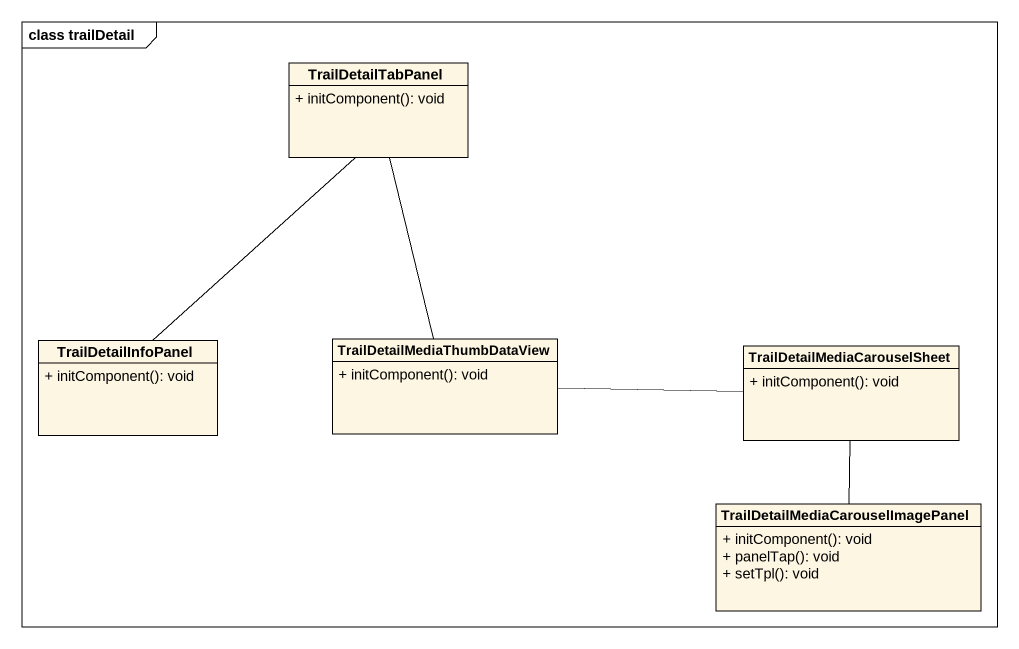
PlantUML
@startuml
mainframe class trailDetail
hide circle
hide empty members
skinparam classAttributeIconSize 0
class TrailDetailTabPanel {
  + initComponent(): void
}
class TrailDetailInfoPanel {
  + initComponent(): void
}
class "TrailDetailMediaThumbDataView" as TrailDetailMediaThumbDataVie {
  + initComponent(): void
}
class "TrailDetailMediaCarouselSheet" as TrailDetailMediaCarouselShee {
  + initComponent(): void
}
class "TrailDetailMediaCarouselImagePanel" as TrailDetailMediaCarouselImag {
  + initComponent(): void
  + panelTap(): void
  + setTpl(): void
}
TrailDetailInfoPanel -up- TrailDetailTabPanel
TrailDetailMediaThumbDataVie -up- TrailDetailTabPanel
TrailDetailMediaCarouselShee -left- TrailDetailMediaThumbDataVie
TrailDetailMediaCarouselImag -up- TrailDetailMediaCarouselShee
@enduml
